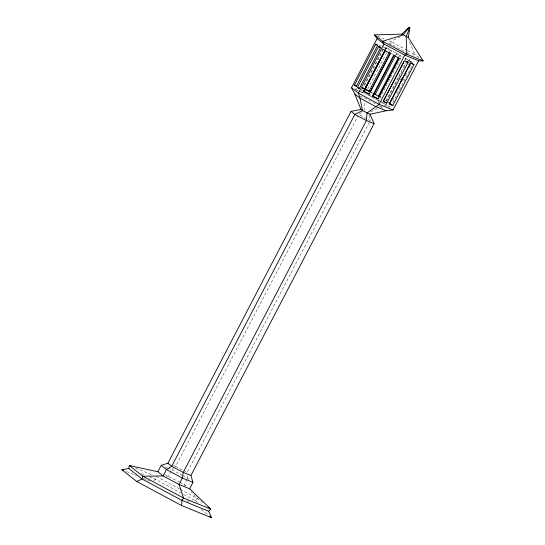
<?xml version="1.0" encoding="UTF-8"?>
<svg xmlns="http://www.w3.org/2000/svg" width="545" height="545" viewBox="0 0 545 545"><rect width="100%" height="100%" fill="white"/><g stroke="black" fill="none" stroke-linecap="round" stroke-linejoin="round"><path stroke-width="0.41" stroke-dasharray="2.73 2.04" d="M364.033 110.689L364.857 102.433M378.284 102.773L379.054 100.035M361.805 89.489L383.094 48.594L384.627 49.806M385.499 49.513L386.589 47.422M385.594 49.547L386.371 48.055L390.329 50.358L391.821 50.699L397.189 53.574L396.419 55.059M367.746 88.924L387.529 50.923M387.917 50.174L389.082 47.94M171.082 471.105L168.487 476.092L165.932 476.207M389.559 51.843L390.329 50.358M391.044 52.184L391.821 50.699M173.29 465.423L175.599 466.363L357.976 116.01M395.725 55.147L396.494 53.655L397.189 53.574M398.797 56.789L399.574 55.304L402.701 56.523M399.914 56.932L400.684 55.44M379.633 98.611L400.541 58.458L401.856 59.221M369.49 122.169L187.105 472.522L184.946 471.37M404.962 60.093L406.059 58.315L403.368 56.878M405.282 59.807L406.059 58.315M186.962 479.607L184.367 484.594L185.491 485.799M385.812 101.125L405.943 62.464M386.487 101.125L390.356 93.686M390.745 92.943L398.484 78.071M398.872 77.329L401.972 71.381M403.518 68.404L407.776 60.223L412.183 62.334L405.732 58.601M408.682 61.292L410.235 58.315M400.337 80.258L401.89 77.281M408.471 64.644L409.629 62.409M392.441 100.26L394.764 95.797M396.31 92.82L400.187 85.388M402.503 80.926L403.668 78.698M405.214 75.721L407.149 72.001M409.472 67.539L411.019 64.569M392.822 102.664L412.177 65.489M183.604 494.431L195.43 500.766L197.304 498.416L191.118 491.808M361.676 93.093L362.759 92.098M168.03 468.135L171.825 469.681L174.339 467.467M361.403 112.597L358.767 114.498L370.273 120.663L368.699 113.851M153.69 480.67L155.509 479.389L156.585 476.616L179.537 488.906M355.449 89.08L356.771 88.27M370.702 111.957L379.429 107.42M400.371 36.801L390.772 41.515L388.857 40.732M379.402 105.873L380.887 106.663L383.155 105.744M383.912 105.437L386.18 104.517L389.307 106.997M412.606 55.127L415.072 54.52L420.025 58.451M399.049 58.117L400.541 58.458M377.78 36.222L384.014 38.763M388.708 43.273L405.855 52.157M379.007 45.058L382.917 47.108M383.496 46.89L386.371 48.055M362.207 87.786L363.644 88.372M363.89 89.155L362.868 88.74L384.157 47.844L386.207 48.675L382.781 46.598M354.618 88.998L364.646 93.086M356.355 90.123L366.499 94.258M360.054 96.179L365.273 98.304L375.682 103.877M164.999 466.895L167.274 467.821M164.692 474.545L179.312 481.889M135.576 468.06L151.912 474.715M141.38 473.632L145.304 475.233M149.228 476.834L155.509 479.389L180.647 492.85M126.495 471.602L136.495 475.676M143.417 478.496L149.568 481.003M412.585 62.886L407.776 60.223M387.509 101.929L389.021 102.671M382.467 48.887L384.47 49.881M385.778 100.164L387.114 100.825M361.178 89.782L362.514 90.443M407.06 50.235L390.772 41.515L391.017 44.213M407.755 50.61L415.072 54.52L408.927 40.555M406.597 52.552L410.303 54.534M396.494 53.655L399.574 55.304M391.296 53.512L392.836 54.337M371.2 91.948L372.542 92.67M380.069 96.697L381.411 97.419M371.097 92.357L372.467 93.086M370.007 94.408L371.036 94.959M369.122 95.382L375.055 98.563M378.026 100.151L379.504 100.941M380.246 101.343L386.18 104.517M367.228 94.646L381.084 102.065M381.813 102.453L387.223 106.186M175.599 466.363L184.23 470.982M171.825 469.681L181.928 475.09M182.65 475.478L189.68 479.75M180.034 482.277L185.681 485.636M180.272 489.301L197.304 498.416L202.44 502.497M187.01 500.753L189.251 501.952M362.18 87.909L363.549 88.74M380.887 106.663L384.123 109.232M195.43 500.766L198.08 502.865M201.255 509.548L208.36 515.188M187.446 475.758L187.705 478.183M389.675 105.887L389.757 107.447"/><path stroke-width="0.82" d="M181.594 505.528L181.969 500.385L183.563 498.028L179.005 484.444L163.125 475.942L157.866 471.766L129.356 465.519L128.818 468.516L142.047 479.007L181.969 500.385L208.66 511.258L211.589 517.75L181.594 505.528L136.74 481.514L121.882 469.722L128.818 468.516M408.273 37.51L409.847 27.659L409.091 27.25L401.951 34.124L374.524 34.894L377.133 38.552L384.014 44.016L404.778 55.134L418.669 60.795L423.118 60.911L408.273 37.51L401.951 34.124L402.285 34.26M409.097 29.839L409.717 27.557M418.669 60.795L393.061 109.974L386.058 110.771L370.007 114.273L362.52 110.649L361.035 109.47L354.829 94.053L351.532 87.738L377.133 38.552M375.75 44.145L377.528 45.562L356.239 86.457L354.461 85.047L375.75 44.145L377.889 45.153M378.686 46.482L380.465 47.892L359.175 88.787L357.397 87.377L378.686 46.482L380.894 47.538M157.866 471.766L161.204 465.348L167.901 463.23L351.069 111.364L361.035 109.47M363.522 91.397L384.811 50.494L390.186 53.376L368.897 94.271L363.522 91.397L385.138 50.208M385.213 50.29L365.082 88.958L370.409 91.989M385.438 50.167L364.918 89.578L370.532 91.594L390.656 52.926M369.04 91.253L389.171 52.586M372.392 96.138L393.681 55.243L394.376 55.154L373.087 96.056L372.392 96.138L377.76 99.02L399.049 58.117L393.681 55.243M395.336 55.89L375.205 94.558L375.9 94.469L373.884 93.393M373.836 93.822L378.284 96.199L398.409 57.538M399.138 58.417L379.395 96.336L378.284 96.199M406.72 61.387L408.089 62.219L386.8 103.114L383.373 101.036L403.886 61.626M208.66 511.258L210.792 509.125L189.626 488.77L192.964 482.359L190.92 475.547L374.088 123.688L370.007 114.273M412.109 63.445L414.016 64.637L392.727 105.532L389.546 103.55L410.835 62.655M409.213 27.352L403 34.955L382.576 41.284L374.524 34.894M136.74 481.514L142.047 479.007L142.845 476.228L129.356 465.519L130.909 466.152M409.847 27.659L406.161 36.651L406.87 54.289L423.118 60.911L421.878 59.93M408.089 62.219L404.499 60.754L383.21 101.656L386.8 103.114M414.016 64.637L410.426 63.172L389.137 104.068L392.727 105.532M383.373 101.036L384.395 101.452M393.061 109.974L379.177 104.32L358.412 93.202L351.532 87.738M386.058 110.771L375.621 106.513L360.007 98.155L354.829 94.053M374.088 123.688L366.39 120.547L354.884 114.389L351.069 111.364M190.92 475.547L183.222 472.413L171.716 466.254L167.901 463.23M192.964 482.359L182.35 478.026L166.463 469.524L161.204 465.348M189.626 488.77L179.005 484.444L182.35 478.026L183.222 472.413L366.39 120.547L367.01 113.053L379.177 104.32L404.778 55.134L406.87 54.289L382.576 41.284L384.014 44.016L358.412 93.202L360.007 98.155L362.52 110.649L354.884 114.389L171.716 466.254L166.463 469.524L163.125 475.942L142.845 476.228L183.563 498.028L210.792 509.125L208.224 507.082M121.882 469.722L123.422 470.349M354.461 85.047L356.6 86.049M389.546 103.55L391.692 104.558M357.397 87.377L359.598 88.433M363.849 91.11L369.326 94.04M373.087 96.056L378.564 98.986M209.655 516.21L211.589 517.75"/></g></svg>
